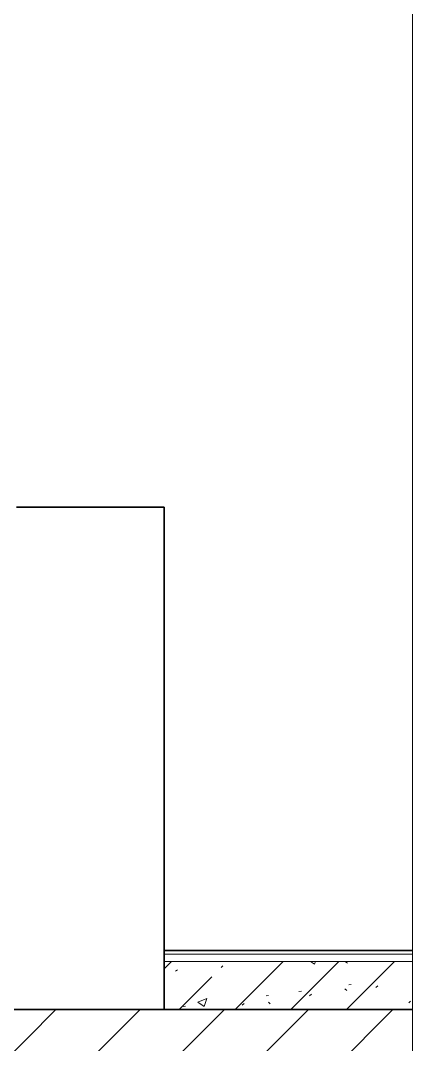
# Model space of a CAD drawing. Header units: millimetres. Extents: x -2128 to 116635, y -18248 to 18481.
# Drawn here: x 115191 to 115721, y 4073 to 5459 of the extents above; entities that cross this region are included whole.
import ezdxf

# ---------------------------------------------------------------- set-up
doc = ezdxf.new("R2010")
doc.units = ezdxf.units.MM
for name, color, linetype, lineweight in [('A-DETL-GENF', 7, 'Continuous', 9), ('A-FLOR-1', 7, 'Continuous', 35), ('A-FLOR-MCUT', 7, 'Continuous', 5), ('A-FLOR-PATT-1', 7, 'Continuous', 5), ('A-WALL-1', 7, 'Continuous', 35)]:
    doc.layers.add(name, color=color, linetype=linetype, lineweight=lineweight)

# ---------------------------------------------------------------- blocks, each defined once
blk = doc.blocks.new('DET_L_Линия разрыва - М100-35794277-АР2_Фасад в А-Г копия 1')
at = {"layer": 'A-DETL-GENF'}
blk.add_line((10936.1, 7470), (10936.1, 0), dxfattribs=at)

msp = doc.modelspace()

# ---------------------------------------------------------------- hatches: boundary and pattern name
at = {"layer": 'A-FLOR-PATT-1'}
h = msp.add_hatch(dxfattribs=at)
h.set_pattern_fill('FP_90', color=256, style=0, pattern_type=2)
h.set_pattern_definition([(45, (108537.23, 4946), (-75.4342, 75.4342), [106.68, -17.78, 3.556, -17.78]), (45, (108537.23, 5021.39), (-75.4342, 75.4342), []), (50, (108537.23, 4946), (127.5292, -11.1576), [13.335, -146.685]), (355, (108537.23, 4946), (-24.6697, 133.74), [10.668, -117.348]), (100.451, (108547.85, 4945.07), (102.8597, 122.5818), [11.333, -124.663]), (46.184, (108537.23, 4981.56), (189.755, -29.4304), [20.003, -220.028]), (96.636, (108553.04, 4979.1), (166.182, 173.1996), [17, -186.995]), (351.184, (108537.23, 4981.56), (166.184, 173.1976), [16.002, -176.022]), (21, (108555.01, 4972.67), (106.1303, -71.586), [13.335, -146.685]), (326, (108555.01, 4972.67), (43.2619, 128.9318), [10.668, -117.348]), (71.451, (108563.85, 4966.7), (149.392, 57.345), [11.333, -124.663]), (37.5, (108537.227, 4946), (2.16223, 59.18836), [3.353, -112.573, 3.353, -115.773, -117.792]), (37.5, (108537.227, 4946), (2.16223, 59.18836), [-235.052, 3.353, -114.44]), (7.5, (108537.23, 4946), (46.77386, 70.12615), [3.353, -64.567, 3.353, -109.906, -44.895]), (7.5, (108537.23, 4946), (46.77386, 70.12615), [-181.178, 3.353, -41.542]), (327.5, (108497.58, 4946), (94.91367, -4.0101), [3.353, -41.097, 3.353, -135.331, -184.023]), (327.5, (108497.58, 4946), (94.91367, -4.0101), [-183.134, 3.353, -180.67]), (317.5, (108479.8, 4946), (103.6906, 17.7988), [3.353, -54.432, 3.353, -88.748, -130.683]), (317.5, (108479.8, 4946), (103.6906, 17.7988), [-149.885, 3.353, -127.33])])
h.paths.add_polyline_path([(115385.2, 4120), (115721.3, 4120), (115721.3, 4185), (115385.2, 4185)], flags=0)
h = msp.add_hatch(dxfattribs=at)
h.set_pattern_fill('FP_88', color=256, style=0, pattern_type=2)
h.set_pattern_definition([(45, (108537.23, 4946), (-114.0493, 114.0493), []), (45, (108651.28, 4946), (-114.0493, 114.0493), [201.612, -40.322, 6.706, -33.617])])
h.paths.add_polyline_path([(112435.2, 3900), (115721.3, 3900), (115721.3, 4120), (110785.2, 4120), (110785.2, 3900), (112429.4, 3900)], flags=0)

# ---------------------------------------------------------------- linework, layer by layer
at = {"layer": 'A-FLOR-1'}
for p, q in [((115721.3, 4200), (115385.2, 4200)), ((115385.2, 4200), (115385.2, 4120)), ((111035.2, 4120), (115721.3, 4120))]:
    msp.add_line(p, q, dxfattribs=at)
at = {"layer": 'A-FLOR-MCUT'}
for p, q in [((115721.3, 4195), (115385.2, 4195)), ((115721.3, 4185), (115385.2, 4185))]:
    msp.add_line(p, q, dxfattribs=at)
at = {"layer": 'A-WALL-1'}
for p, q in [((115385.2, 4800), (115185.2, 4800)), ((115385.2, 4120), (115385.2, 4800))]:
    msp.add_line(p, q, dxfattribs=at)

# ---------------------------------------------------------------- block references
at = {"layer": 'A-DETL-GENF'}
msp.add_blockref('DET_L_Линия разрыва - М100-35794277-АР2_Фасад в А-Г копия 1', (104785.2, 0), dxfattribs=at)

doc.saveas('drawing.dxf')
